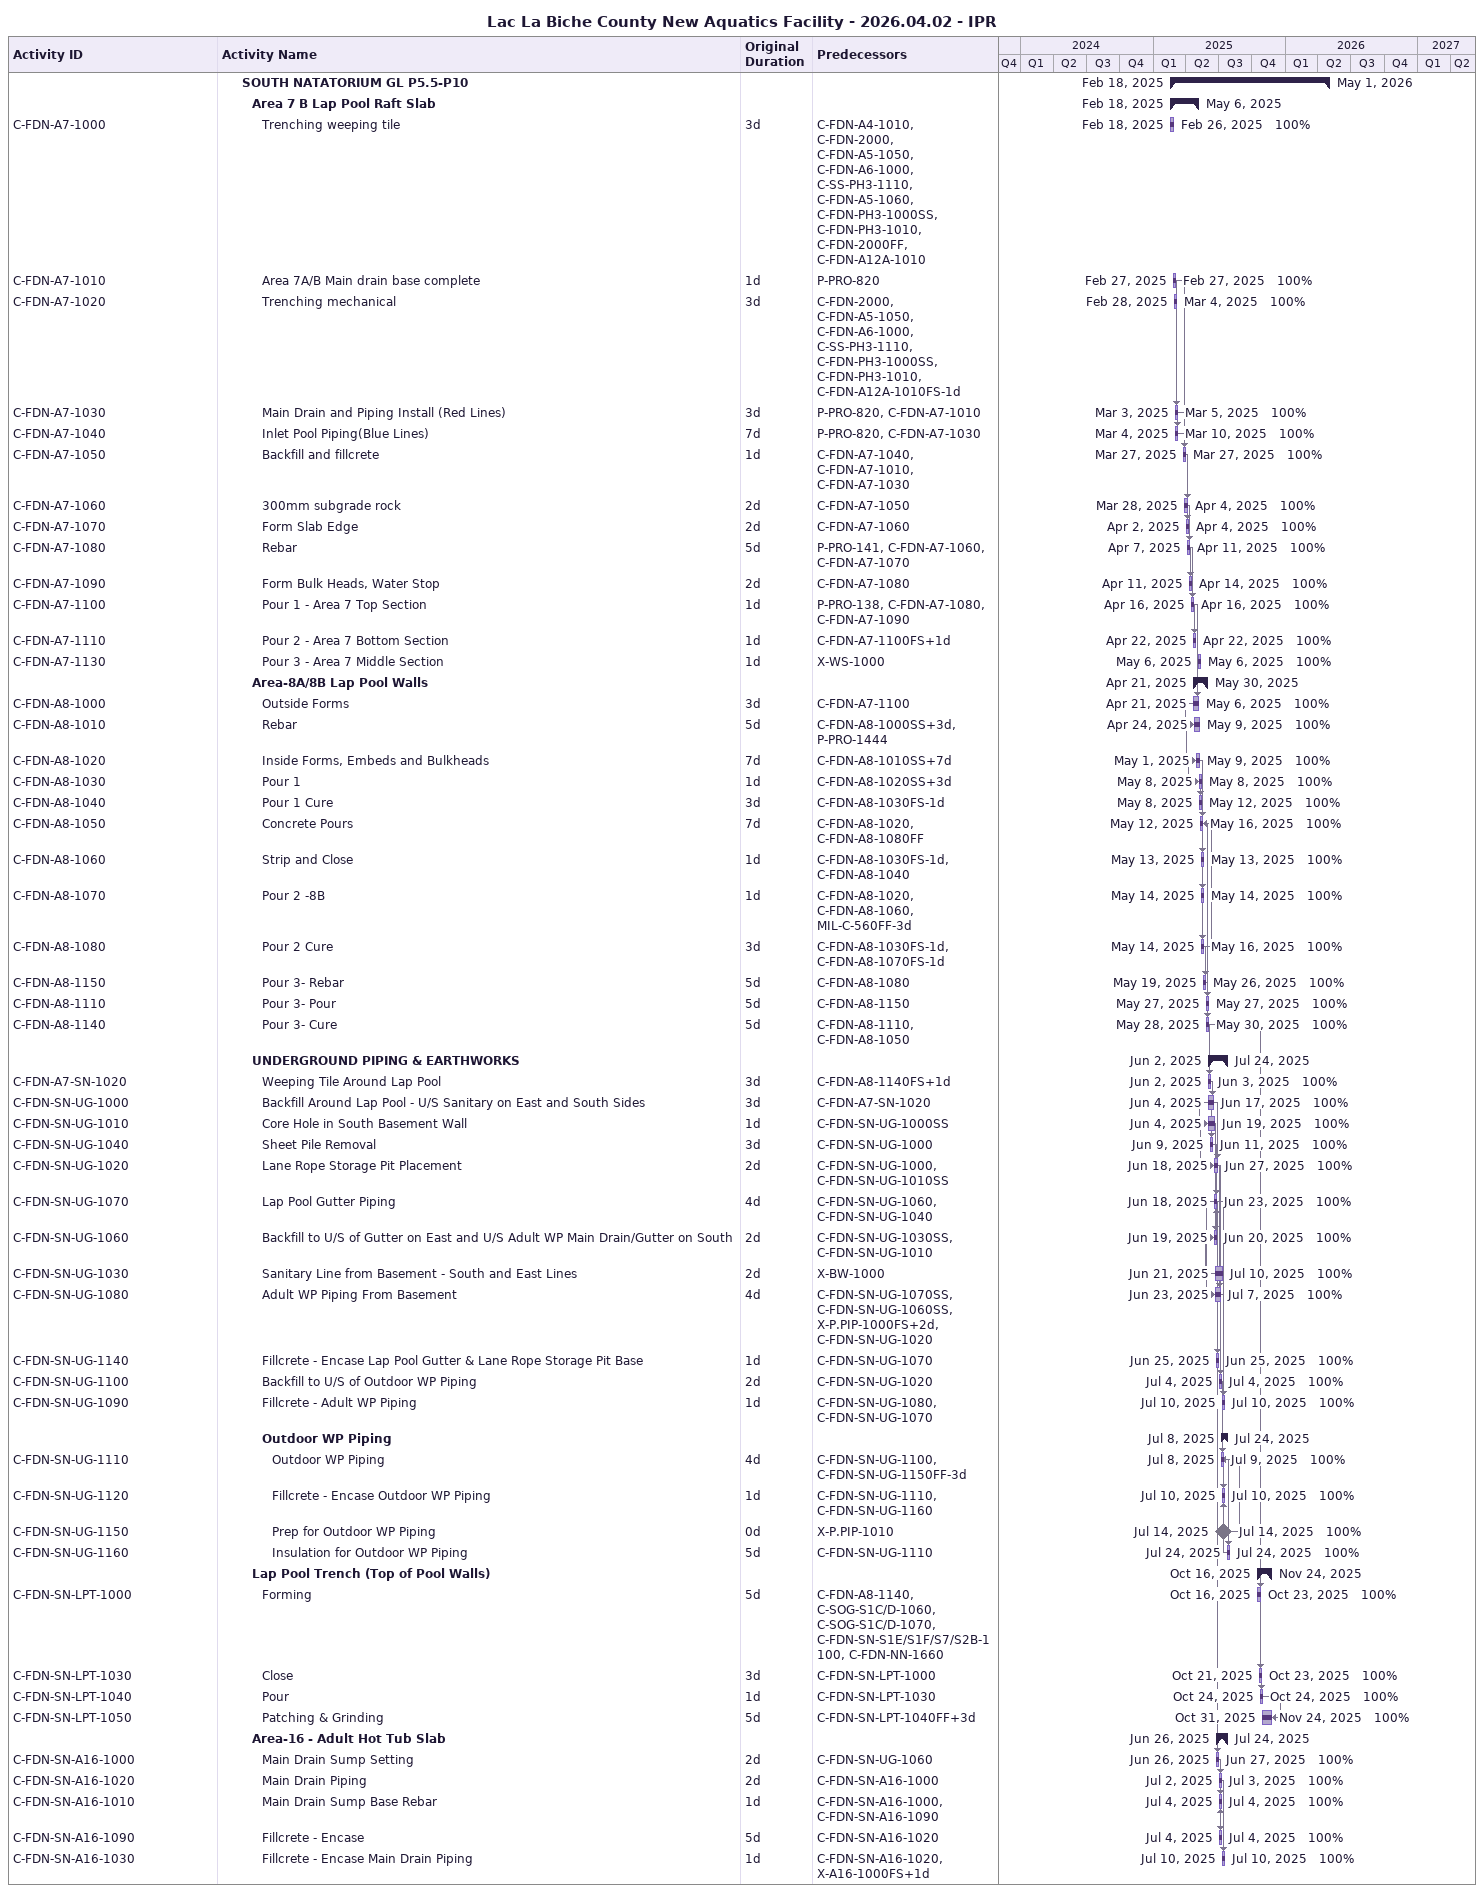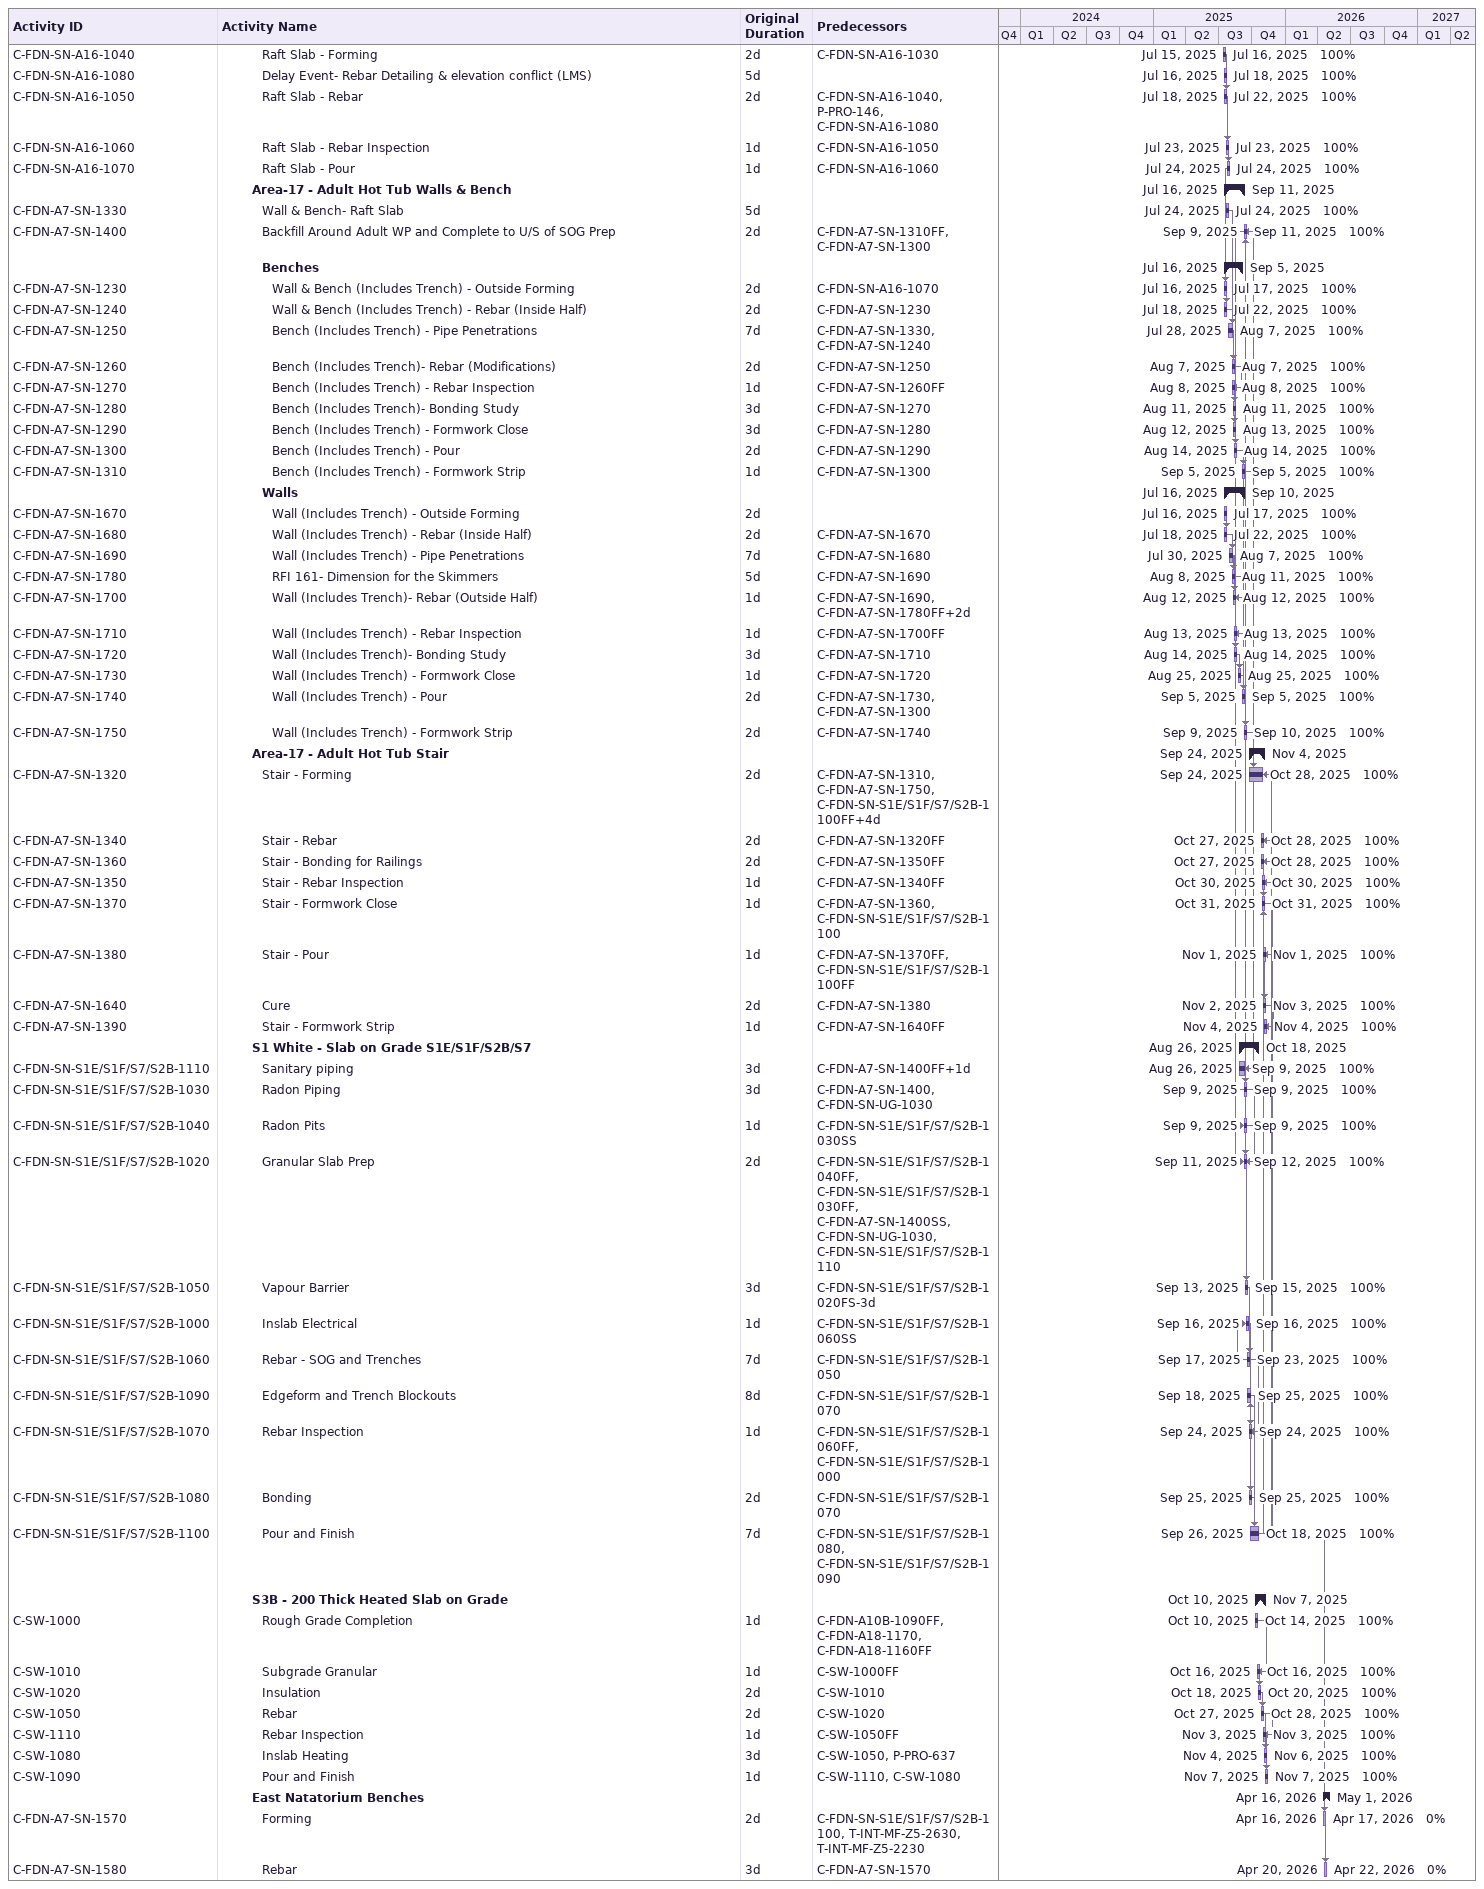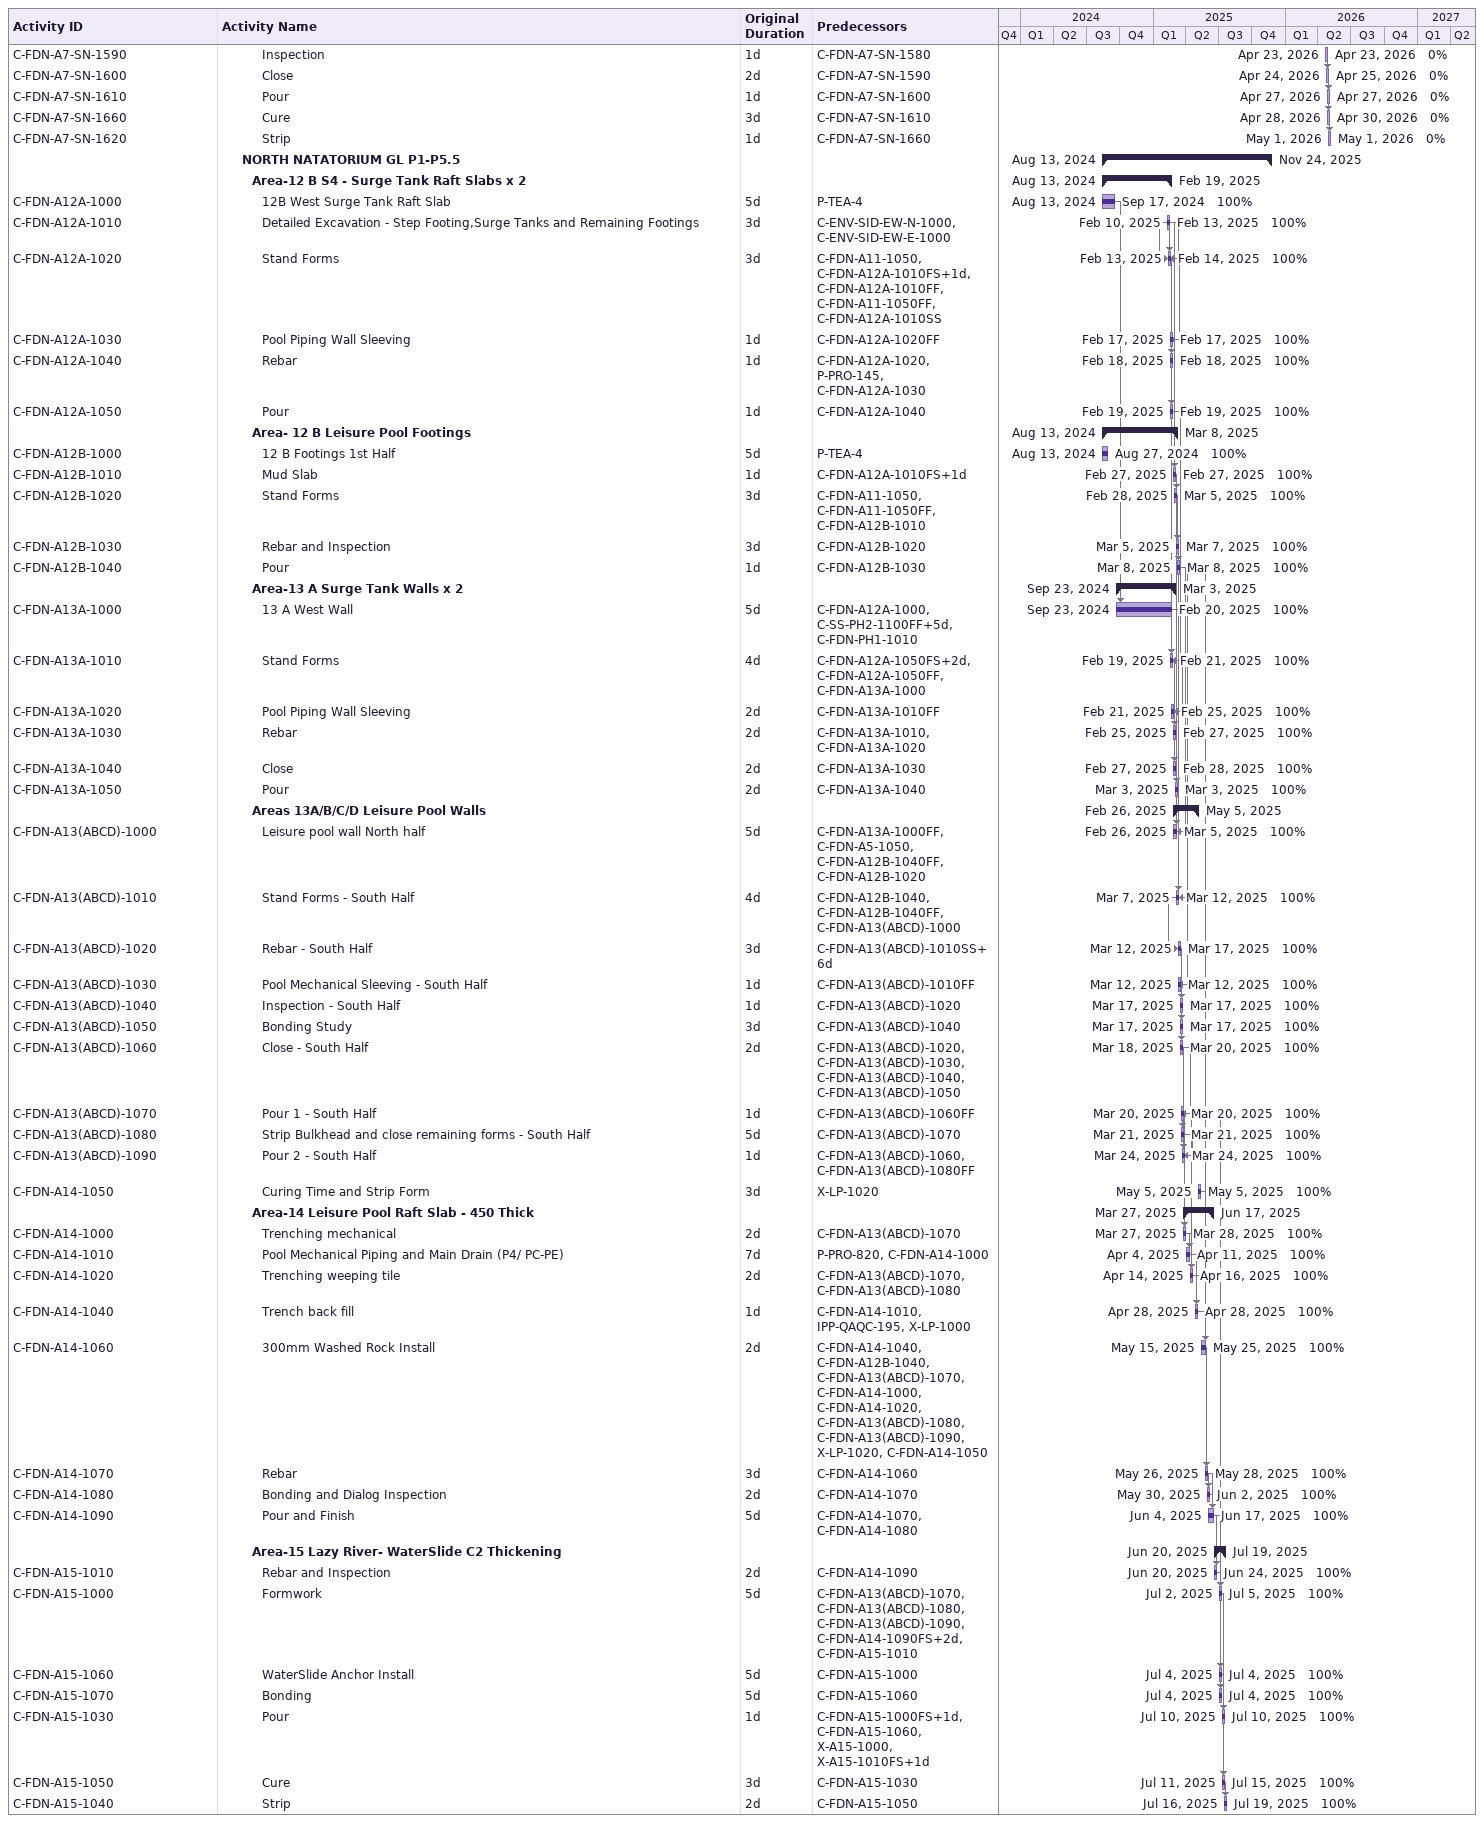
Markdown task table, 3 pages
Lac La Biche County New Aquatics Facility - 2026.04.02 - IPR

| ID | Level | Task | Original duration | Start | Finish | Predecessors | % complete |
|---|---|---|---|---|---|---|---|
|  | 3 | **SOUTH NATATORIUM GL P5.5-P10** |  | 2025-02-18 | 2026-05-01 |  |  |
|  | 4 | **Area 7 B Lap Pool Raft Slab** |  | 2025-02-18 | 2025-05-06 |  |  |
| C-FDN-A7-1000 | 5 | Trenching weeping tile | 3d | 2025-02-18 | 2025-02-26 | C-FDN-A4-1010, C-FDN-2000, C-FDN-A5-1050, C-FDN-A6-1000, C-SS-PH3-1110, C-FDN-A5-1060, C-FDN-PH3-1000SS, C-FDN-PH3-1010, C-FDN-2000FF, C-FDN-A12A-1010 | 100 |
| C-FDN-A7-1010 | 5 | Area 7A/B Main drain base complete | 1d | 2025-02-27 | 2025-02-27 | P-PRO-820 | 100 |
| C-FDN-A7-1020 | 5 | Trenching mechanical | 3d | 2025-02-28 | 2025-03-04 | C-FDN-2000, C-FDN-A5-1050, C-FDN-A6-1000, C-SS-PH3-1110, C-FDN-PH3-1000SS, C-FDN-PH3-1010, C-FDN-A12A-1010FS-1d | 100 |
| C-FDN-A7-1030 | 5 | Main Drain and Piping Install (Red Lines) | 3d | 2025-03-03 | 2025-03-05 | P-PRO-820, C-FDN-A7-1010 | 100 |
| C-FDN-A7-1040 | 5 | Inlet Pool Piping(Blue Lines) | 7d | 2025-03-04 | 2025-03-10 | P-PRO-820, C-FDN-A7-1030 | 100 |
| C-FDN-A7-1050 | 5 | Backfill and fillcrete | 1d | 2025-03-27 | 2025-03-27 | C-FDN-A7-1040, C-FDN-A7-1010, C-FDN-A7-1030 | 100 |
| C-FDN-A7-1060 | 5 | 300mm subgrade rock | 2d | 2025-03-28 | 2025-04-04 | C-FDN-A7-1050 | 100 |
| C-FDN-A7-1070 | 5 | Form Slab Edge | 2d | 2025-04-02 | 2025-04-04 | C-FDN-A7-1060 | 100 |
| C-FDN-A7-1080 | 5 | Rebar | 5d | 2025-04-07 | 2025-04-11 | P-PRO-141, C-FDN-A7-1060, C-FDN-A7-1070 | 100 |
| C-FDN-A7-1090 | 5 | Form Bulk Heads, Water Stop | 2d | 2025-04-11 | 2025-04-14 | C-FDN-A7-1080 | 100 |
| C-FDN-A7-1100 | 5 | Pour 1 - Area 7 Top Section | 1d | 2025-04-16 | 2025-04-16 | P-PRO-138, C-FDN-A7-1080, C-FDN-A7-1090 | 100 |
| C-FDN-A7-1110 | 5 | Pour 2 - Area 7 Bottom Section | 1d | 2025-04-22 | 2025-04-22 | C-FDN-A7-1100FS+1d | 100 |
| C-FDN-A7-1130 | 5 | Pour 3 - Area 7 Middle Section | 1d | 2025-05-06 | 2025-05-06 | X-WS-1000 | 100 |
|  | 4 | **Area-8A/8B Lap Pool Walls** |  | 2025-04-21 | 2025-05-30 |  |  |
| C-FDN-A8-1000 | 5 | Outside Forms | 3d | 2025-04-21 | 2025-05-06 | C-FDN-A7-1100 | 100 |
| C-FDN-A8-1010 | 5 | Rebar | 5d | 2025-04-24 | 2025-05-09 | C-FDN-A8-1000SS+3d, P-PRO-1444 | 100 |
| C-FDN-A8-1020 | 5 | Inside Forms, Embeds and Bulkheads | 7d | 2025-05-01 | 2025-05-09 | C-FDN-A8-1010SS+7d | 100 |
| C-FDN-A8-1030 | 5 | Pour 1 | 1d | 2025-05-08 | 2025-05-08 | C-FDN-A8-1020SS+3d | 100 |
| C-FDN-A8-1040 | 5 | Pour 1 Cure | 3d | 2025-05-08 | 2025-05-12 | C-FDN-A8-1030FS-1d | 100 |
| C-FDN-A8-1050 | 5 | Concrete Pours | 7d | 2025-05-12 | 2025-05-16 | C-FDN-A8-1020, C-FDN-A8-1080FF | 100 |
| C-FDN-A8-1060 | 5 | Strip and Close | 1d | 2025-05-13 | 2025-05-13 | C-FDN-A8-1030FS-1d, C-FDN-A8-1040 | 100 |
| C-FDN-A8-1070 | 5 | Pour 2 -8B | 1d | 2025-05-14 | 2025-05-14 | C-FDN-A8-1020, C-FDN-A8-1060, MIL-C-560FF-3d | 100 |
| C-FDN-A8-1080 | 5 | Pour 2 Cure | 3d | 2025-05-14 | 2025-05-16 | C-FDN-A8-1030FS-1d, C-FDN-A8-1070FS-1d | 100 |
| C-FDN-A8-1150 | 5 | Pour 3- Rebar | 5d | 2025-05-19 | 2025-05-26 | C-FDN-A8-1080 | 100 |
| C-FDN-A8-1110 | 5 | Pour 3- Pour | 5d | 2025-05-27 | 2025-05-27 | C-FDN-A8-1150 | 100 |
| C-FDN-A8-1140 | 5 | Pour 3- Cure | 5d | 2025-05-28 | 2025-05-30 | C-FDN-A8-1110, C-FDN-A8-1050 | 100 |
|  | 4 | **UNDERGROUND PIPING & EARTHWORKS** |  | 2025-06-02 | 2025-07-24 |  |  |
| C-FDN-A7-SN-1020 | 5 | Weeping Tile Around Lap Pool | 3d | 2025-06-02 | 2025-06-03 | C-FDN-A8-1140FS+1d | 100 |
| C-FDN-SN-UG-1000 | 5 | Backfill Around Lap Pool - U/S Sanitary on East and South Sides | 3d | 2025-06-04 | 2025-06-17 | C-FDN-A7-SN-1020 | 100 |
| C-FDN-SN-UG-1010 | 5 | Core Hole in South Basement Wall | 1d | 2025-06-04 | 2025-06-19 | C-FDN-SN-UG-1000SS | 100 |
| C-FDN-SN-UG-1040 | 5 | Sheet Pile Removal | 3d | 2025-06-09 | 2025-06-11 | C-FDN-SN-UG-1000 | 100 |
| C-FDN-SN-UG-1020 | 5 | Lane Rope Storage Pit Placement | 2d | 2025-06-18 | 2025-06-27 | C-FDN-SN-UG-1000, C-FDN-SN-UG-1010SS | 100 |
| C-FDN-SN-UG-1070 | 5 | Lap Pool Gutter Piping | 4d | 2025-06-18 | 2025-06-23 | C-FDN-SN-UG-1060, C-FDN-SN-UG-1040 | 100 |
| C-FDN-SN-UG-1060 | 5 | Backfill to U/S of Gutter on East and U/S Adult WP Main Drain/Gutter on South | 2d | 2025-06-19 | 2025-06-20 | C-FDN-SN-UG-1030SS, C-FDN-SN-UG-1010 | 100 |
| C-FDN-SN-UG-1030 | 5 | Sanitary Line from Basement - South and East Lines | 2d | 2025-06-21 | 2025-07-10 | X-BW-1000 | 100 |
| C-FDN-SN-UG-1080 | 5 | Adult WP Piping From Basement | 4d | 2025-06-23 | 2025-07-07 | C-FDN-SN-UG-1070SS, C-FDN-SN-UG-1060SS, X-P.PIP-1000FS+2d, C-FDN-SN-UG-1020 | 100 |
| C-FDN-SN-UG-1140 | 5 | Fillcrete - Encase Lap Pool Gutter & Lane Rope Storage Pit Base | 1d | 2025-06-25 | 2025-06-25 | C-FDN-SN-UG-1070 | 100 |
| C-FDN-SN-UG-1100 | 5 | Backfill to U/S of Outdoor WP Piping | 2d | 2025-07-04 | 2025-07-04 | C-FDN-SN-UG-1020 | 100 |
| C-FDN-SN-UG-1090 | 5 | Fillcrete - Adult WP Piping | 1d | 2025-07-10 | 2025-07-10 | C-FDN-SN-UG-1080, C-FDN-SN-UG-1070 | 100 |
|  | 5 | **Outdoor WP Piping** |  | 2025-07-08 | 2025-07-24 |  |  |
| C-FDN-SN-UG-1110 | 6 | Outdoor WP Piping | 4d | 2025-07-08 | 2025-07-09 | C-FDN-SN-UG-1100, C-FDN-SN-UG-1150FF-3d | 100 |
| C-FDN-SN-UG-1120 | 6 | Fillcrete - Encase Outdoor WP Piping | 1d | 2025-07-10 | 2025-07-10 | C-FDN-SN-UG-1110, C-FDN-SN-UG-1160 | 100 |
| C-FDN-SN-UG-1150 | 6 | Prep for Outdoor WP Piping | 0d | 2025-07-14 | 2025-07-14 | X-P.PIP-1010 | 100 |
| C-FDN-SN-UG-1160 | 6 | Insulation for Outdoor WP Piping | 5d | 2025-07-24 | 2025-07-24 | C-FDN-SN-UG-1110 | 100 |
|  | 4 | **Lap Pool Trench (Top of Pool Walls)** |  | 2025-10-16 | 2025-11-24 |  |  |
| C-FDN-SN-LPT-1000 | 5 | Forming | 5d | 2025-10-16 | 2025-10-23 | C-FDN-A8-1140, C-SOG-S1C/D-1060, C-SOG-S1C/D-1070, C-FDN-SN-S1E/S1F/S7/S2B-1100, C-FDN-NN-1660 | 100 |
| C-FDN-SN-LPT-1030 | 5 | Close | 3d | 2025-10-21 | 2025-10-23 | C-FDN-SN-LPT-1000 | 100 |
| C-FDN-SN-LPT-1040 | 5 | Pour | 1d | 2025-10-24 | 2025-10-24 | C-FDN-SN-LPT-1030 | 100 |
| C-FDN-SN-LPT-1050 | 5 | Patching & Grinding | 5d | 2025-10-31 | 2025-11-24 | C-FDN-SN-LPT-1040FF+3d | 100 |
|  | 4 | **Area-16 - Adult Hot Tub Slab** |  | 2025-06-26 | 2025-07-24 |  |  |
| C-FDN-SN-A16-1000 | 5 | Main Drain Sump Setting | 2d | 2025-06-26 | 2025-06-27 | C-FDN-SN-UG-1060 | 100 |
| C-FDN-SN-A16-1020 | 5 | Main Drain Piping | 2d | 2025-07-02 | 2025-07-03 | C-FDN-SN-A16-1000 | 100 |
| C-FDN-SN-A16-1010 | 5 | Main Drain Sump Base Rebar | 1d | 2025-07-04 | 2025-07-04 | C-FDN-SN-A16-1000, C-FDN-SN-A16-1090 | 100 |
| C-FDN-SN-A16-1090 | 5 | Fillcrete - Encase | 5d | 2025-07-04 | 2025-07-04 | C-FDN-SN-A16-1020 | 100 |
| C-FDN-SN-A16-1030 | 5 | Fillcrete - Encase Main Drain Piping | 1d | 2025-07-10 | 2025-07-10 | C-FDN-SN-A16-1020, X-A16-1000FS+1d | 100 |
| C-FDN-SN-A16-1040 | 5 | Raft Slab - Forming | 2d | 2025-07-15 | 2025-07-16 | C-FDN-SN-A16-1030 | 100 |
| C-FDN-SN-A16-1080 | 5 | Delay Event- Rebar Detailing & elevation conflict (LMS) | 5d | 2025-07-16 | 2025-07-18 |  | 100 |
| C-FDN-SN-A16-1050 | 5 | Raft Slab - Rebar | 2d | 2025-07-18 | 2025-07-22 | C-FDN-SN-A16-1040, P-PRO-146, C-FDN-SN-A16-1080 | 100 |
| C-FDN-SN-A16-1060 | 5 | Raft Slab - Rebar Inspection | 1d | 2025-07-23 | 2025-07-23 | C-FDN-SN-A16-1050 | 100 |
| C-FDN-SN-A16-1070 | 5 | Raft Slab - Pour | 1d | 2025-07-24 | 2025-07-24 | C-FDN-SN-A16-1060 | 100 |
|  | 4 | **Area-17 - Adult Hot Tub Walls & Bench** |  | 2025-07-16 | 2025-09-11 |  |  |
| C-FDN-A7-SN-1330 | 5 | Wall & Bench- Raft Slab | 5d | 2025-07-24 | 2025-07-24 |  | 100 |
| C-FDN-A7-SN-1400 | 5 | Backfill Around Adult WP and Complete to U/S of SOG Prep | 2d | 2025-09-09 | 2025-09-11 | C-FDN-A7-SN-1310FF, C-FDN-A7-SN-1300 | 100 |
|  | 5 | **Benches** |  | 2025-07-16 | 2025-09-05 |  |  |
| C-FDN-A7-SN-1230 | 6 | Wall & Bench (Includes Trench) - Outside Forming | 2d | 2025-07-16 | 2025-07-17 | C-FDN-SN-A16-1070 | 100 |
| C-FDN-A7-SN-1240 | 6 | Wall & Bench (Includes Trench) - Rebar (Inside Half) | 2d | 2025-07-18 | 2025-07-22 | C-FDN-A7-SN-1230 | 100 |
| C-FDN-A7-SN-1250 | 6 | Bench (Includes Trench) - Pipe Penetrations | 7d | 2025-07-28 | 2025-08-07 | C-FDN-A7-SN-1330, C-FDN-A7-SN-1240 | 100 |
| C-FDN-A7-SN-1260 | 6 | Bench (Includes Trench)- Rebar (Modifications) | 2d | 2025-08-07 | 2025-08-07 | C-FDN-A7-SN-1250 | 100 |
| C-FDN-A7-SN-1270 | 6 | Bench (Includes Trench) - Rebar Inspection | 1d | 2025-08-08 | 2025-08-08 | C-FDN-A7-SN-1260FF | 100 |
| C-FDN-A7-SN-1280 | 6 | Bench (Includes Trench)- Bonding Study | 3d | 2025-08-11 | 2025-08-11 | C-FDN-A7-SN-1270 | 100 |
| C-FDN-A7-SN-1290 | 6 | Bench (Includes Trench) - Formwork Close | 3d | 2025-08-12 | 2025-08-13 | C-FDN-A7-SN-1280 | 100 |
| C-FDN-A7-SN-1300 | 6 | Bench (Includes Trench) - Pour | 2d | 2025-08-14 | 2025-08-14 | C-FDN-A7-SN-1290 | 100 |
| C-FDN-A7-SN-1310 | 6 | Bench (Includes Trench) - Formwork Strip | 1d | 2025-09-05 | 2025-09-05 | C-FDN-A7-SN-1300 | 100 |
|  | 5 | **Walls** |  | 2025-07-16 | 2025-09-10 |  |  |
| C-FDN-A7-SN-1670 | 6 | Wall (Includes Trench) - Outside Forming | 2d | 2025-07-16 | 2025-07-17 |  | 100 |
| C-FDN-A7-SN-1680 | 6 | Wall (Includes Trench) - Rebar (Inside Half) | 2d | 2025-07-18 | 2025-07-22 | C-FDN-A7-SN-1670 | 100 |
| C-FDN-A7-SN-1690 | 6 | Wall (Includes Trench) - Pipe Penetrations | 7d | 2025-07-30 | 2025-08-07 | C-FDN-A7-SN-1680 | 100 |
| C-FDN-A7-SN-1780 | 6 | RFI 161- Dimension for the Skimmers | 5d | 2025-08-08 | 2025-08-11 | C-FDN-A7-SN-1690 | 100 |
| C-FDN-A7-SN-1700 | 6 | Wall (Includes Trench)- Rebar (Outside Half) | 1d | 2025-08-12 | 2025-08-12 | C-FDN-A7-SN-1690, C-FDN-A7-SN-1780FF+2d | 100 |
| C-FDN-A7-SN-1710 | 6 | Wall (Includes Trench) - Rebar Inspection | 1d | 2025-08-13 | 2025-08-13 | C-FDN-A7-SN-1700FF | 100 |
| C-FDN-A7-SN-1720 | 6 | Wall (Includes Trench)- Bonding Study | 3d | 2025-08-14 | 2025-08-14 | C-FDN-A7-SN-1710 | 100 |
| C-FDN-A7-SN-1730 | 6 | Wall (Includes Trench) - Formwork Close | 1d | 2025-08-25 | 2025-08-25 | C-FDN-A7-SN-1720 | 100 |
| C-FDN-A7-SN-1740 | 6 | Wall (Includes Trench) - Pour | 2d | 2025-09-05 | 2025-09-05 | C-FDN-A7-SN-1730, C-FDN-A7-SN-1300 | 100 |
| C-FDN-A7-SN-1750 | 6 | Wall (Includes Trench) - Formwork Strip | 2d | 2025-09-09 | 2025-09-10 | C-FDN-A7-SN-1740 | 100 |
|  | 4 | **Area-17 - Adult Hot Tub Stair** |  | 2025-09-24 | 2025-11-04 |  |  |
| C-FDN-A7-SN-1320 | 5 | Stair - Forming | 2d | 2025-09-24 | 2025-10-28 | C-FDN-A7-SN-1310, C-FDN-A7-SN-1750, C-FDN-SN-S1E/S1F/S7/S2B-1100FF+4d | 100 |
| C-FDN-A7-SN-1340 | 5 | Stair - Rebar | 2d | 2025-10-27 | 2025-10-28 | C-FDN-A7-SN-1320FF | 100 |
| C-FDN-A7-SN-1360 | 5 | Stair - Bonding for Railings | 2d | 2025-10-27 | 2025-10-28 | C-FDN-A7-SN-1350FF | 100 |
| C-FDN-A7-SN-1350 | 5 | Stair - Rebar Inspection | 1d | 2025-10-30 | 2025-10-30 | C-FDN-A7-SN-1340FF | 100 |
| C-FDN-A7-SN-1370 | 5 | Stair - Formwork Close | 1d | 2025-10-31 | 2025-10-31 | C-FDN-A7-SN-1360, C-FDN-SN-S1E/S1F/S7/S2B-1100 | 100 |
| C-FDN-A7-SN-1380 | 5 | Stair - Pour | 1d | 2025-11-01 | 2025-11-01 | C-FDN-A7-SN-1370FF, C-FDN-SN-S1E/S1F/S7/S2B-1100FF | 100 |
| C-FDN-A7-SN-1640 | 5 | Cure | 2d | 2025-11-02 | 2025-11-03 | C-FDN-A7-SN-1380 | 100 |
| C-FDN-A7-SN-1390 | 5 | Stair - Formwork Strip | 1d | 2025-11-04 | 2025-11-04 | C-FDN-A7-SN-1640FF | 100 |
|  | 4 | **S1 White - Slab on Grade S1E/S1F/S2B/S7** |  | 2025-08-26 | 2025-10-18 |  |  |
| C-FDN-SN-S1E/S1F/S7/S2B-1110 | 5 | Sanitary piping | 3d | 2025-08-26 | 2025-09-09 | C-FDN-A7-SN-1400FF+1d | 100 |
| C-FDN-SN-S1E/S1F/S7/S2B-1030 | 5 | Radon Piping | 3d | 2025-09-09 | 2025-09-09 | C-FDN-A7-SN-1400, C-FDN-SN-UG-1030 | 100 |
| C-FDN-SN-S1E/S1F/S7/S2B-1040 | 5 | Radon Pits | 1d | 2025-09-09 | 2025-09-09 | C-FDN-SN-S1E/S1F/S7/S2B-1030SS | 100 |
| C-FDN-SN-S1E/S1F/S7/S2B-1020 | 5 | Granular Slab Prep | 2d | 2025-09-11 | 2025-09-12 | C-FDN-SN-S1E/S1F/S7/S2B-1040FF, C-FDN-SN-S1E/S1F/S7/S2B-1030FF, C-FDN-A7-SN-1400SS, C-FDN-SN-UG-1030, C-FDN-SN-S1E/S1F/S7/S2B-1110 | 100 |
| C-FDN-SN-S1E/S1F/S7/S2B-1050 | 5 | Vapour Barrier | 3d | 2025-09-13 | 2025-09-15 | C-FDN-SN-S1E/S1F/S7/S2B-1020FS-3d | 100 |
| C-FDN-SN-S1E/S1F/S7/S2B-1000 | 5 | Inslab Electrical | 1d | 2025-09-16 | 2025-09-16 | C-FDN-SN-S1E/S1F/S7/S2B-1060SS | 100 |
| C-FDN-SN-S1E/S1F/S7/S2B-1060 | 5 | Rebar - SOG and Trenches | 7d | 2025-09-17 | 2025-09-23 | C-FDN-SN-S1E/S1F/S7/S2B-1050 | 100 |
| C-FDN-SN-S1E/S1F/S7/S2B-1090 | 5 | Edgeform and Trench Blockouts | 8d | 2025-09-18 | 2025-09-25 | C-FDN-SN-S1E/S1F/S7/S2B-1070 | 100 |
| C-FDN-SN-S1E/S1F/S7/S2B-1070 | 5 | Rebar Inspection | 1d | 2025-09-24 | 2025-09-24 | C-FDN-SN-S1E/S1F/S7/S2B-1060FF, C-FDN-SN-S1E/S1F/S7/S2B-1000 | 100 |
| C-FDN-SN-S1E/S1F/S7/S2B-1080 | 5 | Bonding | 2d | 2025-09-25 | 2025-09-25 | C-FDN-SN-S1E/S1F/S7/S2B-1070 | 100 |
| C-FDN-SN-S1E/S1F/S7/S2B-1100 | 5 | Pour and Finish | 7d | 2025-09-26 | 2025-10-18 | C-FDN-SN-S1E/S1F/S7/S2B-1080, C-FDN-SN-S1E/S1F/S7/S2B-1090 | 100 |
|  | 4 | **S3B - 200 Thick Heated Slab on Grade** |  | 2025-10-10 | 2025-11-07 |  |  |
| C-SW-1000 | 5 | Rough Grade Completion | 1d | 2025-10-10 | 2025-10-14 | C-FDN-A10B-1090FF, C-FDN-A18-1170, C-FDN-A18-1160FF | 100 |
| C-SW-1010 | 5 | Subgrade Granular | 1d | 2025-10-16 | 2025-10-16 | C-SW-1000FF | 100 |
| C-SW-1020 | 5 | Insulation | 2d | 2025-10-18 | 2025-10-20 | C-SW-1010 | 100 |
| C-SW-1050 | 5 | Rebar | 2d | 2025-10-27 | 2025-10-28 | C-SW-1020 | 100 |
| C-SW-1110 | 5 | Rebar Inspection | 1d | 2025-11-03 | 2025-11-03 | C-SW-1050FF | 100 |
| C-SW-1080 | 5 | Inslab Heating | 3d | 2025-11-04 | 2025-11-06 | C-SW-1050, P-PRO-637 | 100 |
| C-SW-1090 | 5 | Pour and Finish | 1d | 2025-11-07 | 2025-11-07 | C-SW-1110, C-SW-1080 | 100 |
|  | 4 | **East Natatorium Benches** |  | 2026-04-16 | 2026-05-01 |  |  |
| C-FDN-A7-SN-1570 | 5 | Forming | 2d | 2026-04-16 | 2026-04-17 | C-FDN-SN-S1E/S1F/S7/S2B-1100, T-INT-MF-Z5-2630, T-INT-MF-Z5-2230 | 0 |
| C-FDN-A7-SN-1580 | 5 | Rebar | 3d | 2026-04-20 | 2026-04-22 | C-FDN-A7-SN-1570 | 0 |
| C-FDN-A7-SN-1590 | 5 | Inspection | 1d | 2026-04-23 | 2026-04-23 | C-FDN-A7-SN-1580 | 0 |
| C-FDN-A7-SN-1600 | 5 | Close | 2d | 2026-04-24 | 2026-04-25 | C-FDN-A7-SN-1590 | 0 |
| C-FDN-A7-SN-1610 | 5 | Pour | 1d | 2026-04-27 | 2026-04-27 | C-FDN-A7-SN-1600 | 0 |
| C-FDN-A7-SN-1660 | 5 | Cure | 3d | 2026-04-28 | 2026-04-30 | C-FDN-A7-SN-1610 | 0 |
| C-FDN-A7-SN-1620 | 5 | Strip | 1d | 2026-05-01 | 2026-05-01 | C-FDN-A7-SN-1660 | 0 |
|  | 3 | **NORTH NATATORIUM GL P1-P5.5** |  | 2024-08-13 | 2025-11-24 |  |  |
|  | 4 | **Area-12 B S4 - Surge Tank Raft Slabs x 2** |  | 2024-08-13 | 2025-02-19 |  |  |
| C-FDN-A12A-1000 | 5 | 12B West Surge Tank Raft Slab | 5d | 2024-08-13 | 2024-09-17 | P-TEA-4 | 100 |
| C-FDN-A12A-1010 | 5 | Detailed Excavation - Step Footing,Surge Tanks and Remaining Footings | 3d | 2025-02-10 | 2025-02-13 | C-ENV-SID-EW-N-1000, C-ENV-SID-EW-E-1000 | 100 |
| C-FDN-A12A-1020 | 5 | Stand Forms | 3d | 2025-02-13 | 2025-02-14 | C-FDN-A11-1050, C-FDN-A12A-1010FS+1d, C-FDN-A12A-1010FF, C-FDN-A11-1050FF, C-FDN-A12A-1010SS | 100 |
| C-FDN-A12A-1030 | 5 | Pool Piping Wall Sleeving | 1d | 2025-02-17 | 2025-02-17 | C-FDN-A12A-1020FF | 100 |
| C-FDN-A12A-1040 | 5 | Rebar | 1d | 2025-02-18 | 2025-02-18 | C-FDN-A12A-1020, P-PRO-145, C-FDN-A12A-1030 | 100 |
| C-FDN-A12A-1050 | 5 | Pour | 1d | 2025-02-19 | 2025-02-19 | C-FDN-A12A-1040 | 100 |
|  | 4 | **Area- 12 B Leisure Pool Footings** |  | 2024-08-13 | 2025-03-08 |  |  |
| C-FDN-A12B-1000 | 5 | 12 B Footings 1st Half | 5d | 2024-08-13 | 2024-08-27 | P-TEA-4 | 100 |
| C-FDN-A12B-1010 | 5 | Mud Slab | 1d | 2025-02-27 | 2025-02-27 | C-FDN-A12A-1010FS+1d | 100 |
| C-FDN-A12B-1020 | 5 | Stand Forms | 3d | 2025-02-28 | 2025-03-05 | C-FDN-A11-1050, C-FDN-A11-1050FF, C-FDN-A12B-1010 | 100 |
| C-FDN-A12B-1030 | 5 | Rebar and Inspection | 3d | 2025-03-05 | 2025-03-07 | C-FDN-A12B-1020 | 100 |
| C-FDN-A12B-1040 | 5 | Pour | 1d | 2025-03-08 | 2025-03-08 | C-FDN-A12B-1030 | 100 |
|  | 4 | **Area-13 A Surge Tank Walls x 2** |  | 2024-09-23 | 2025-03-03 |  |  |
| C-FDN-A13A-1000 | 5 | 13 A West Wall | 5d | 2024-09-23 | 2025-02-20 | C-FDN-A12A-1000, C-SS-PH2-1100FF+5d, C-FDN-PH1-1010 | 100 |
| C-FDN-A13A-1010 | 5 | Stand Forms | 4d | 2025-02-19 | 2025-02-21 | C-FDN-A12A-1050FS+2d, C-FDN-A12A-1050FF, C-FDN-A13A-1000 | 100 |
| C-FDN-A13A-1020 | 5 | Pool Piping Wall Sleeving | 2d | 2025-02-21 | 2025-02-25 | C-FDN-A13A-1010FF | 100 |
| C-FDN-A13A-1030 | 5 | Rebar | 2d | 2025-02-25 | 2025-02-27 | C-FDN-A13A-1010, C-FDN-A13A-1020 | 100 |
| C-FDN-A13A-1040 | 5 | Close | 2d | 2025-02-27 | 2025-02-28 | C-FDN-A13A-1030 | 100 |
| C-FDN-A13A-1050 | 5 | Pour | 2d | 2025-03-03 | 2025-03-03 | C-FDN-A13A-1040 | 100 |
|  | 4 | **Areas 13A/B/C/D Leisure Pool Walls** |  | 2025-02-26 | 2025-05-05 |  |  |
| C-FDN-A13(ABCD)-1000 | 5 | Leisure pool wall North half | 5d | 2025-02-26 | 2025-03-05 | C-FDN-A13A-1000FF, C-FDN-A5-1050, C-FDN-A12B-1040FF, C-FDN-A12B-1020 | 100 |
| C-FDN-A13(ABCD)-1010 | 5 | Stand Forms - South Half | 4d | 2025-03-07 | 2025-03-12 | C-FDN-A12B-1040, C-FDN-A12B-1040FF, C-FDN-A13(ABCD)-1000 | 100 |
| C-FDN-A13(ABCD)-1020 | 5 | Rebar - South Half | 3d | 2025-03-12 | 2025-03-17 | C-FDN-A13(ABCD)-1010SS+6d | 100 |
| C-FDN-A13(ABCD)-1030 | 5 | Pool Mechanical Sleeving - South Half | 1d | 2025-03-12 | 2025-03-12 | C-FDN-A13(ABCD)-1010FF | 100 |
| C-FDN-A13(ABCD)-1040 | 5 | Inspection - South Half | 1d | 2025-03-17 | 2025-03-17 | C-FDN-A13(ABCD)-1020 | 100 |
| C-FDN-A13(ABCD)-1050 | 5 | Bonding Study | 3d | 2025-03-17 | 2025-03-17 | C-FDN-A13(ABCD)-1040 | 100 |
| C-FDN-A13(ABCD)-1060 | 5 | Close - South Half | 2d | 2025-03-18 | 2025-03-20 | C-FDN-A13(ABCD)-1020, C-FDN-A13(ABCD)-1030, C-FDN-A13(ABCD)-1040, C-FDN-A13(ABCD)-1050 | 100 |
| C-FDN-A13(ABCD)-1070 | 5 | Pour 1 - South Half | 1d | 2025-03-20 | 2025-03-20 | C-FDN-A13(ABCD)-1060FF | 100 |
| C-FDN-A13(ABCD)-1080 | 5 | Strip Bulkhead and close remaining forms - South Half | 5d | 2025-03-21 | 2025-03-21 | C-FDN-A13(ABCD)-1070 | 100 |
| C-FDN-A13(ABCD)-1090 | 5 | Pour 2 - South Half | 1d | 2025-03-24 | 2025-03-24 | C-FDN-A13(ABCD)-1060, C-FDN-A13(ABCD)-1080FF | 100 |
| C-FDN-A14-1050 | 5 | Curing Time and Strip Form | 3d | 2025-05-05 | 2025-05-05 | X-LP-1020 | 100 |
|  | 4 | **Area-14 Leisure Pool Raft Slab - 450 Thick** |  | 2025-03-27 | 2025-06-17 |  |  |
| C-FDN-A14-1000 | 5 | Trenching mechanical | 2d | 2025-03-27 | 2025-03-28 | C-FDN-A13(ABCD)-1070 | 100 |
| C-FDN-A14-1010 | 5 | Pool Mechanical Piping and Main Drain (P4/ PC-PE) | 7d | 2025-04-04 | 2025-04-11 | P-PRO-820, C-FDN-A14-1000 | 100 |
| C-FDN-A14-1020 | 5 | Trenching weeping tile | 2d | 2025-04-14 | 2025-04-16 | C-FDN-A13(ABCD)-1070, C-FDN-A13(ABCD)-1080 | 100 |
| C-FDN-A14-1040 | 5 | Trench back fill | 1d | 2025-04-28 | 2025-04-28 | C-FDN-A14-1010, IPP-QAQC-195, X-LP-1000 | 100 |
| C-FDN-A14-1060 | 5 | 300mm Washed Rock Install | 2d | 2025-05-15 | 2025-05-25 | C-FDN-A14-1040, C-FDN-A12B-1040, C-FDN-A13(ABCD)-1070, C-FDN-A14-1000, C-FDN-A14-1020, C-FDN-A13(ABCD)-1080, C-FDN-A13(ABCD)-1090, X-LP-1020, C-FDN-A14-1050 | 100 |
| C-FDN-A14-1070 | 5 | Rebar | 3d | 2025-05-26 | 2025-05-28 | C-FDN-A14-1060 | 100 |
| C-FDN-A14-1080 | 5 | Bonding and Dialog Inspection | 2d | 2025-05-30 | 2025-06-02 | C-FDN-A14-1070 | 100 |
| C-FDN-A14-1090 | 5 | Pour and Finish | 5d | 2025-06-04 | 2025-06-17 | C-FDN-A14-1070, C-FDN-A14-1080 | 100 |
|  | 4 | **Area-15 Lazy River- WaterSlide C2 Thickening** |  | 2025-06-20 | 2025-07-19 |  |  |
| C-FDN-A15-1010 | 5 | Rebar and Inspection | 2d | 2025-06-20 | 2025-06-24 | C-FDN-A14-1090 | 100 |
| C-FDN-A15-1000 | 5 | Formwork | 5d | 2025-07-02 | 2025-07-05 | C-FDN-A13(ABCD)-1070, C-FDN-A13(ABCD)-1080, C-FDN-A13(ABCD)-1090, C-FDN-A14-1090FS+2d, C-FDN-A15-1010 | 100 |
| C-FDN-A15-1060 | 5 | WaterSlide Anchor Install | 5d | 2025-07-04 | 2025-07-04 | C-FDN-A15-1000 | 100 |
| C-FDN-A15-1070 | 5 | Bonding | 5d | 2025-07-04 | 2025-07-04 | C-FDN-A15-1060 | 100 |
| C-FDN-A15-1030 | 5 | Pour | 1d | 2025-07-10 | 2025-07-10 | C-FDN-A15-1000FS+1d, C-FDN-A15-1060, X-A15-1000, X-A15-1010FS+1d | 100 |
| C-FDN-A15-1050 | 5 | Cure | 3d | 2025-07-11 | 2025-07-15 | C-FDN-A15-1030 | 100 |
| C-FDN-A15-1040 | 5 | Strip | 2d | 2025-07-16 | 2025-07-19 | C-FDN-A15-1050 | 100 |
